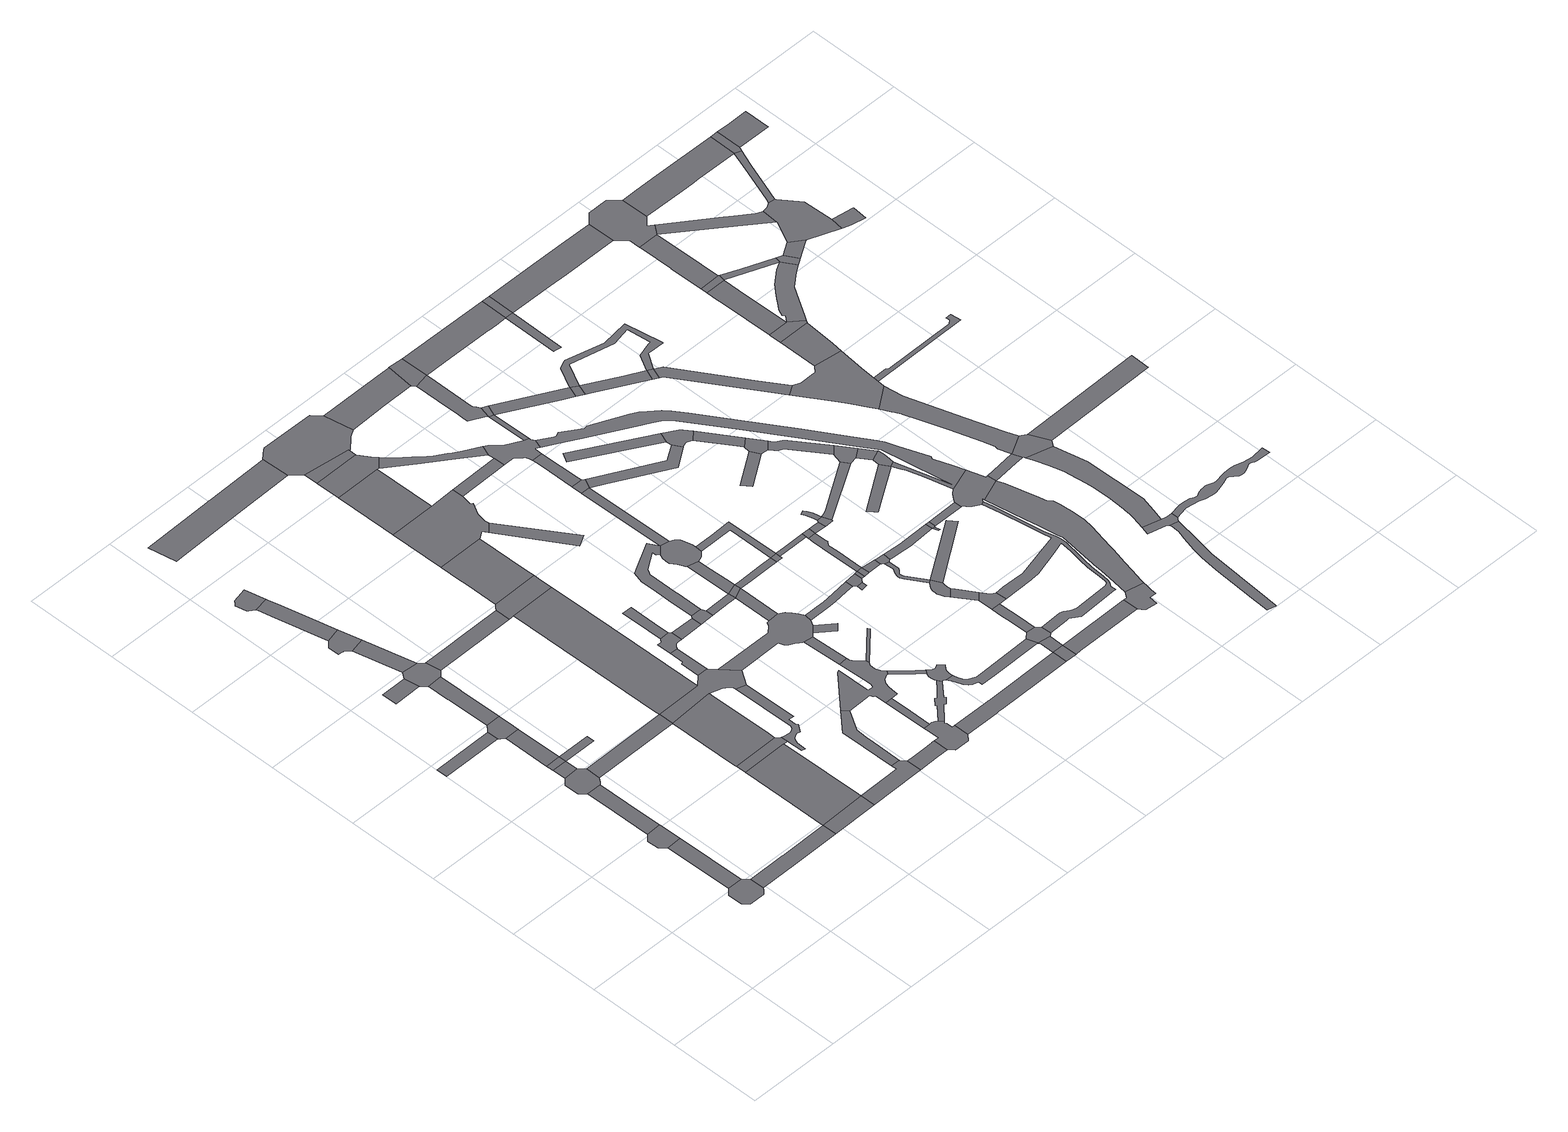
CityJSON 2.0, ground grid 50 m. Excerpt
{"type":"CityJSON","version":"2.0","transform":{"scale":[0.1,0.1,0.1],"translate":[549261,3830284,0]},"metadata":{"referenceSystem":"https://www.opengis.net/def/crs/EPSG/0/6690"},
"CityObjects":{
"road1":{"type":"Road","geometry":[{"type":"MultiSurface","lod":"1","boundaries":[[[0,1,2,3,4,5,6,7,8,9,10,11]]]}]},
"road2":{"type":"Road","attributes":{"RoadStructureAttribute.sectionType":"1"},"geometry":[{"type":"MultiSurface","lod":"1","boundaries":[[[12,13,2,1]]]}]},
"road3":{"type":"Road","geometry":[{"type":"MultiSurface","lod":"1","boundaries":[[[14,15,16,17,18,19,13,12]]]}]},
"road4":{"type":"Road","attributes":{"RoadStructureAttribute.sectionType":"1"},"geometry":[{"type":"MultiSurface","lod":"1","boundaries":[[[20,21,22,23]]]}]},
"road5":{"type":"Road","attributes":{"RoadStructureAttribute.sectionType":"1"},"geometry":[{"type":"MultiSurface","lod":"1","boundaries":[[[24,25,15,14,26,27]]]}]},
"road6":{"type":"Road","geometry":[{"type":"MultiSurface","lod":"1","boundaries":[[[28,29,30,31,32,33,34,24,27,35,36,37]]]}]},
"road7":{"type":"Road","attributes":{"RoadStructureAttribute.sectionType":"1"},"geometry":[{"type":"MultiSurface","lod":"1","boundaries":[[[38,39,11,10,40,41,42,43,44]]]}]},
"road8":{"type":"Road","attributes":{"RoadStructureAttribute.sectionType":"1"},"geometry":[{"type":"MultiSurface","lod":"1","boundaries":[[[45,46,30,29]]]}]},
"road9":{"type":"Road","geometry":[{"type":"MultiSurface","lod":"1","boundaries":[[[47,48,46,45]]]}]},
"road10":{"type":"Road","attributes":{"RoadStructureAttribute.sectionType":"1"},"geometry":[{"type":"MultiSurface","lod":"1","boundaries":[[[49,50,48,47]]]}]},
"road11":{"type":"Road","geometry":[{"type":"MultiSurface","lod":"1","boundaries":[[[51,52,53,54,55,20,23,56,50,49]]]}]},
"road12":{"type":"Road","attributes":{"RoadStructureAttribute.sectionType":"1"},"geometry":[{"type":"MultiSurface","lod":"1","boundaries":[[[57,58,59,60]]]}]},
"road13":{"type":"Road","geometry":[{"type":"MultiSurface","lod":"1","boundaries":[[[61,62,47,45]]]}]},
"road14":{"type":"Road","attributes":{"RoadStructureAttribute.sectionType":"1"},"geometry":[{"type":"MultiSurface","lod":"1","boundaries":[[[63,64,65,66,67,68,53,52]]]}]},
"road15":{"type":"Road","geometry":[{"type":"MultiSurface","lod":"1","boundaries":[[[69,57,60,66,65,70,71,72]]]}]},
"road16":{"type":"Road","geometry":[{"type":"MultiSurface","lod":"1","boundaries":[[[73,74,75,76,77,78,79,80,81,82]]]}]},
"road17":{"type":"Road","attributes":{"RoadStructureAttribute.sectionType":"1"},"geometry":[{"type":"MultiSurface","lod":"1","boundaries":[[[82,81,69,72]]]}]},
"road18":{"type":"Road","attributes":{"RoadStructureAttribute.sectionType":"1"},"geometry":[{"type":"MultiSurface","lod":"1","boundaries":[[[83,37,36,84,85]]]}]},
"road19":{"type":"Road","attributes":{"RoadStructureAttribute.sectionType":"1"},"geometry":[{"type":"MultiSurface","lod":"1","boundaries":[[[86,87,88,89,90,91,92,93,74,73]]]}]},
"road20":{"type":"Road","geometry":[{"type":"MultiSurface","lod":"1","boundaries":[[[94,95,96,97,98,99,90,89]]]}]},
"road21":{"type":"Road","geometry":[{"type":"MultiSurface","lod":"1","boundaries":[[[100,44,43,101,102]]]}]},
"road22":{"type":"Road","attributes":{"RoadStructureAttribute.sectionType":"1"},"geometry":[{"type":"MultiSurface","lod":"1","boundaries":[[[103,104,105,106,107,108,44,100]]]}]},
"road23":{"type":"Road","geometry":[{"type":"MultiSurface","lod":"1","boundaries":[[[109,110,107,106,111,112]]]}]},
"road24":{"type":"Road","attributes":{"RoadStructureAttribute.sectionType":"1"},"geometry":[{"type":"MultiSurface","lod":"1","boundaries":[[[113,114,115,71,70,116]]]}]},
"road25":{"type":"Road","attributes":{"RoadStructureAttribute.sectionType":"1"},"geometry":[{"type":"MultiSurface","lod":"1","boundaries":[[[117,118,119,84,120,110,109]]]}]},
"road26":{"type":"Road","geometry":[{"type":"MultiSurface","lod":"1","boundaries":[[[121,122,123,100,102,124,125,126]]]}]},
"road27":{"type":"Road","geometry":[{"type":"MultiSurface","lod":"1","boundaries":[[[127,128,85,84,119,129,130,131,132,133,134,135,136]]]}]},
"road28":{"type":"Road","attributes":{"RoadStructureAttribute.sectionType":"1"},"geometry":[{"type":"MultiSurface","lod":"1","boundaries":[[[137,138,139,140,141,142,143,144,145,146,147]]]}]},
"road29":{"type":"Road","attributes":{"RoadStructureAttribute.sectionType":"1"},"geometry":[{"type":"MultiSurface","lod":"1","boundaries":[[[132,148,149,150,151,112,111,152,153,154,155,156,157,158,159,160,161,162,133]]]}]},
"road30":{"type":"Road","attributes":{"RoadStructureAttribute.sectionType":"1"},"geometry":[{"type":"MultiSurface","lod":"1","boundaries":[[[163,164,165,166,167,168,85,128]]]}]},
"road31":{"type":"Road","attributes":{"RoadStructureAttribute.sectionType":"1"},"geometry":[{"type":"MultiSurface","lod":"1","boundaries":[[[169,170,171,122,121,172,173,174,175]]]}]},
"road32":{"type":"Road","attributes":{"RoadStructureAttribute.sectionType":"1"},"geometry":[{"type":"MultiSurface","lod":"1","boundaries":[[[176,177,178,179,180,126,125,181,182]]]}]},
"road33":{"type":"Road","attributes":{"RoadStructureAttribute.sectionType":"1"},"geometry":[{"type":"MultiSurface","lod":"1","boundaries":[[[183,184,185,127,136,186]]]}]},
"road34":{"type":"Road","geometry":[{"type":"MultiSurface","lod":"1","boundaries":[[[187,188,189,190,113,116,191,192,166,165]]]}]},
"road35":{"type":"Road","geometry":[{"type":"MultiSurface","lod":"1","boundaries":[[[193,194,195,196,183,186,197,198,199,200,201]]]}]},
"road36":{"type":"Road","attributes":{"RoadStructureAttribute.sectionType":"1"},"geometry":[{"type":"MultiSurface","lod":"1","boundaries":[[[202,203,204,205,206,189,188]]]}]},
"road37":{"type":"Road","geometry":[{"type":"MultiSurface","lod":"1","boundaries":[[[207,208,209,210,211,212,194,193]]]}]},
"road38":{"type":"Road","geometry":[{"type":"MultiSurface","lod":"1","boundaries":[[[213,214,215,216,217,218,219,220,176,182,221,222,223,224,225,226,227,228,229,230,231,232,233]]]}]},
"road39":{"type":"Road","attributes":{"RoadStructureAttribute.sectionType":"1"},"geometry":[{"type":"MultiSurface","lod":"1","boundaries":[[[234,235,236,237,238,216,215]]]}]},
"road40":{"type":"Road","attributes":{"RoadStructureAttribute.sectionType":"1"},"geometry":[{"type":"MultiSurface","lod":"1","boundaries":[[[201,200,239,240]]]}]},
"road41":{"type":"Road","geometry":[{"type":"MultiSurface","lod":"1","boundaries":[[[241,242,243,244,245,246,247,248,249,250,251,252,253,254,169,175,255,256,257,258,259,237,236,260,261,262,263,264,265,266,267,268,269,270,271,272,273,274]]]}]},
"road42":{"type":"Road","geometry":[{"type":"MultiSurface","lod":"1","boundaries":[[[275,276,277,204,203,278,279,280,281,282,283,284,285]]]}]},
"road43":{"type":"Road","attributes":{"RoadStructureAttribute.sectionType":"1"},"geometry":[{"type":"MultiSurface","lod":"1","boundaries":[[[286,287,288,289,290,291,292,293,294,135,134,295,296,297,298,299,300,301,302,303,304,305,306]]]}]},
"road44":{"type":"Road","attributes":{"RoadStructureAttribute.sectionType":"1"},"geometry":[{"type":"MultiSurface","lod":"1","boundaries":[[[307,308,277,276,309,310,311]]]}]},
"road45":{"type":"Road","geometry":[{"type":"MultiSurface","lod":"1","boundaries":[[[312,240,239,313,314,315]]]}]},
"road46":{"type":"Road","attributes":{"RoadStructureAttribute.sectionType":"1"},"geometry":[{"type":"MultiSurface","lod":"1","boundaries":[[[316,317,318,319,320,321,233,232,322,323,324,325,326,327]]]}]},
"road47":{"type":"Road","attributes":{"RoadStructureAttribute.sectionType":"1"},"geometry":[{"type":"MultiSurface","lod":"1","boundaries":[[[301,244,243,302]]]}]},
"road48":{"type":"Road","geometry":[{"type":"MultiSurface","lod":"1","boundaries":[[[328,307,311,329,330,331,332,333]]]}]},
"road49":{"type":"Road","attributes":{"RoadStructureAttribute.sectionType":"1"},"geometry":[{"type":"MultiSurface","lod":"1","boundaries":[[[334,328,333,335]]]}]},
"road50":{"type":"Road","attributes":{"RoadStructureAttribute.sectionType":"1"},"geometry":[{"type":"MultiSurface","lod":"1","boundaries":[[[336,337,338,314,313,339,340,341]]]}]},
"road51":{"type":"Road","attributes":{"RoadStructureAttribute.sectionType":"1"},"geometry":[{"type":"MultiSurface","lod":"1","boundaries":[[[342,343,267,266,344,345,346,347,348]]]}]},
"road52":{"type":"Road","attributes":{"RoadStructureAttribute.sectionType":"1"},"geometry":[{"type":"MultiSurface","lod":"1","boundaries":[[[349,350,280,279]]]}]},
"road53":{"type":"Road","geometry":[{"type":"MultiSurface","lod":"1","boundaries":[[[351,352,137,147,353,334,335,354,355,356,357,358,359,360]]]}]},
"road54":{"type":"Road","attributes":{"RoadStructureAttribute.sectionType":"1"},"geometry":[{"type":"MultiSurface","lod":"1","boundaries":[[[361,362,363,364,365,366,367,312,315,368,369,370,371,372,373,374,375,376,377]]]}]},
"road55":{"type":"Road","attributes":{"RoadStructureAttribute.sectionType":"1"},"geometry":[{"type":"MultiSurface","lod":"1","boundaries":[[[378,341,290,289]]]}]},
"road56":{"type":"Road","geometry":[{"type":"MultiSurface","lod":"1","boundaries":[[[379,380,381,382,383,384,385,386,387,388,348,347,389,390,391,392,393,316,327,394,395,396]]]}]},
"road57":{"type":"Road","attributes":{"RoadStructureAttribute.sectionType":"1"},"geometry":[{"type":"MultiSurface","lod":"1","boundaries":[[[397,398,399,400,274,273]]]}]},
"road58":{"type":"Road","geometry":[{"type":"MultiSurface","lod":"1","boundaries":[[[401,402,304,303]]]}]},
"road59":{"type":"Road","attributes":{"RoadStructureAttribute.sectionType":"1"},"geometry":[{"type":"MultiSurface","lod":"1","boundaries":[[[403,404,405,406,227,226,407,408,409,410,411,412]]]}]},
"road60":{"type":"Road","geometry":[{"type":"MultiSurface","lod":"1","boundaries":[[[413,336,341,378]]]}]},
"road61":{"type":"Road","attributes":{"RoadStructureAttribute.sectionType":"1"},"geometry":[{"type":"MultiSurface","lod":"1","boundaries":[[[414,415,416,336,413,417,418,419]]]}]},
"road62":{"type":"Road","geometry":[{"type":"MultiSurface","lod":"1","boundaries":[[[377,376,420,421,422,423,424,425,414,419,426,427,428,429,430,431,432,433,434,435,436]]]}]},
"road63":{"type":"Road","attributes":{"RoadStructureAttribute.sectionType":"1"},"geometry":[{"type":"MultiSurface","lod":"1","boundaries":[[[437,275,285,438]]]}]},
"road64":{"type":"Road","attributes":{"RoadStructureAttribute.sectionType":"1"},"geometry":[{"type":"MultiSurface","lod":"1","boundaries":[[[439,440,441,442,443,444,445,446,330,329,447,448,449,450,451]]]}]},
"road65":{"type":"Road","attributes":{"RoadStructureAttribute.sectionType":"1"},"geometry":[{"type":"MultiSurface","lod":"1","boundaries":[[[452,453,454,455,456,306,305,457,458,459,460,461]]]}]},
"road66":{"type":"Road","attributes":{"RoadStructureAttribute.sectionType":"1"},"geometry":[{"type":"MultiSurface","lod":"1","boundaries":[[[395,462,463,464,465,466,467,468,469,470,471,472,473,474,475,476,477,478,479,480,481,396]]]}]},
"road67":{"type":"Road","attributes":{"RoadStructureAttribute.sectionType":"1"},"geometry":[{"type":"MultiSurface","lod":"1","boundaries":[[[482,483,484,413,378,485,486,487]]]}]},
"road68":{"type":"Road","attributes":{"RoadStructureAttribute.sectionType":"1"},"geometry":[{"type":"MultiSurface","lod":"1","boundaries":[[[488,377,436,489]]]}]},
"road69":{"type":"Road","attributes":{"RoadStructureAttribute.sectionType":"1"},"geometry":[{"type":"MultiSurface","lod":"1","boundaries":[[[490,491,492,430,429,493,494,495,482,496]]]}]},
"road70":{"type":"Road","geometry":[{"type":"MultiSurface","lod":"1","boundaries":[[[496,482,487,497,498]]]}]},
"road71":{"type":"Road","geometry":[{"type":"MultiSurface","lod":"1","boundaries":[[[499,488,489,500,501]]]}]},
"road72":{"type":"Road","geometry":[{"type":"MultiSurface","lod":"1","boundaries":[[[502,503,504,505]]]}]},
"road73":{"type":"Road","geometry":[{"type":"MultiSurface","lod":"1","boundaries":[[[506,452,461,507,505,504,508,509,510]]]}]},
"road74":{"type":"Road","attributes":{"RoadStructureAttribute.sectionType":"1"},"geometry":[{"type":"MultiSurface","lod":"1","boundaries":[[[511,512,513,514,515,499,501]]]}]},
"road75":{"type":"Road","attributes":{"RoadStructureAttribute.sectionType":"1"},"geometry":[{"type":"MultiSurface","lod":"1","boundaries":[[[516,517,518,519,520,359,358,521,522]]]}]},
"road76":{"type":"Road","geometry":[{"type":"MultiSurface","lod":"1","boundaries":[[[472,523,473]]]}]},
"road77":{"type":"Road","geometry":[{"type":"MultiSurface","lod":"1","boundaries":[[[524,412,411,525]]]}]},
"road78":{"type":"Road","geometry":[{"type":"MultiSurface","lod":"1","boundaries":[[[526,527,528,529,530,451,450,531,532,437,438,533,534,535,536,537,538,513,512,539,540,541,542,543,544,545,546]]]}]},
"road79":{"type":"Road","attributes":{"RoadStructureAttribute.sectionType":"1"},"geometry":[{"type":"MultiSurface","lod":"1","boundaries":[[[547,506,510,548]]]}]},
"road80":{"type":"Road","attributes":{"RoadStructureAttribute.sectionType":"1"},"geometry":[{"type":"MultiSurface","lod":"1","boundaries":[[[473,523,549,412,524,550]]]}]},
"road81":{"type":"Road","geometry":[{"type":"MultiSurface","lod":"1","boundaries":[[[551,547,548,552]]]}]},
"road82":{"type":"Road","attributes":{"RoadStructureAttribute.sectionType":"1"},"geometry":[{"type":"MultiSurface","lod":"1","boundaries":[[[553,496,498,554,555,556]]]}]},
"road83":{"type":"Road","geometry":[{"type":"MultiSurface","lod":"1","boundaries":[[[557,474,473,550,558,559,560]]]}]},
"road84":{"type":"Road","attributes":{"RoadStructureAttribute.sectionType":"1"},"geometry":[{"type":"MultiSurface","lod":"1","boundaries":[[[551,552,561,562,563,564]]]}]},
"road85":{"type":"Road","attributes":{"RoadStructureAttribute.sectionType":"1"},"geometry":[{"type":"MultiSurface","lod":"1","boundaries":[[[565,566,567,568,569,570,557,560]]]}]},
"road86":{"type":"Road","attributes":{"RoadStructureAttribute.sectionType":"1"},"geometry":[{"type":"MultiSurface","lod":"1","boundaries":[[[571,572,573,574,575,576,577,578,547,551]]]}]},
"road87":{"type":"Road","geometry":[{"type":"MultiSurface","lod":"1","boundaries":[[[579,580,581,582,583,584,585,586,587,588,589,590,591,592,593]]]}]},
"road88":{"type":"Road","attributes":{"RoadStructureAttribute.sectionType":"7"},"geometry":[{"type":"MultiSurface","lod":"1","boundaries":[[[594,546,545,595]]]}]},
"road89":{"type":"Road","attributes":{"RoadStructureAttribute.sectionType":"1"},"geometry":[{"type":"MultiSurface","lod":"1","boundaries":[[[596,597,598,599,600,601,602,603,604,580,579,605,606,607,608,609,610,611,612,613]]]}]},
"road90":{"type":"Road","attributes":{"RoadStructureAttribute.sectionType":"1"},"geometry":[{"type":"MultiSurface","lod":"1","boundaries":[[[614,590,589,615,616]]]}]},
"road91":{"type":"Road","geometry":[{"type":"MultiSurface","lod":"1","boundaries":[[[556,555,576,575,617]]]}]},
"road92":{"type":"Road","geometry":[{"type":"MultiSurface","lod":"1","boundaries":[[[618,564,563,619,620,596,613,621,622,623]]]}]},
"road93":{"type":"Road","attributes":{"RoadStructureAttribute.sectionType":"1"},"geometry":[{"type":"MultiSurface","lod":"1","boundaries":[[[624,500,489,625,626,627,628]]]}]},
"road94":{"type":"Road","attributes":{"RoadStructureAttribute.sectionType":"1"},"geometry":[{"type":"MultiSurface","lod":"1","boundaries":[[[629,630,631,632,633,634,635,636,637,638,639,640,641,642,643]]]}]},
"road95":{"type":"Road","geometry":[{"type":"MultiSurface","lod":"1","boundaries":[[[644,645,616,615,646,568,567,647,648]]]}]},
"road96":{"type":"Road","geometry":[{"type":"MultiSurface","lod":"1","boundaries":[[[643,642,594,595,649]]]}]},
"road97":{"type":"Road","attributes":{"RoadStructureAttribute.sectionType":"1"},"geometry":[{"type":"MultiSurface","lod":"1","boundaries":[[[650,617,575,651,652]]]}]},
"road98":{"type":"Road","geometry":[{"type":"MultiSurface","lod":"1","boundaries":[[[516,522,653,654,634,633,655]]]}]},
"road99":{"type":"Road","attributes":{"RoadStructureAttribute.sectionType":"1"},"geometry":[{"type":"MultiSurface","lod":"1","boundaries":[[[656,657,658,659]]]}]},
"road100":{"type":"Road","attributes":{"RoadStructureAttribute.sectionType":"1"},"geometry":[{"type":"MultiSurface","lod":"1","boundaries":[[[660,524,525,661,662,663]]]}]},
"road101":{"type":"Road","geometry":[{"type":"MultiSurface","lod":"1","boundaries":[[[664,665,652,651,666,667]]]}]},
"road102":{"type":"Road","geometry":[{"type":"MultiSurface","lod":"1","boundaries":[[[668,669,670,671,672,673,674,675,665,664]]]}]},
"road103":{"type":"Road","attributes":{"RoadStructureAttribute.sectionType":"1"},"geometry":[{"type":"MultiSurface","lod":"1","boundaries":[[[676,677,623,622,678,679,680,681,682,683,684]]]}]},
"road104":{"type":"Road","attributes":{"RoadStructureAttribute.sectionType":"1"},"geometry":[{"type":"MultiSurface","lod":"1","boundaries":[[[649,595,685,686,687,688,689]]]}]},
"road105":{"type":"Road","attributes":{"RoadStructureAttribute.sectionType":"1"},"geometry":[{"type":"MultiSurface","lod":"1","boundaries":[[[690,691,692,693,579,593]]]}]},
"road106":{"type":"Road","attributes":{"RoadStructureAttribute.sectionType":"1"},"geometry":[{"type":"MultiSurface","lod":"1","boundaries":[[[694,695,696,697]]]}]},
"road107":{"type":"Road","attributes":{"RoadStructureAttribute.sectionType":"1"},"geometry":[{"type":"MultiSurface","lod":"1","boundaries":[[[698,699,700,701,702,703,704,705,706,707,708,709,710,711,712,713,714,715,716,717,718,719,720,721,722,723,724,725,726,727,728,729,648,647,730,731,732,733,734,735,736,737,738,739,740,741,742,743,744,745,746,747,748,749,750,751,752,559,558]]]}]},
"road108":{"type":"Road","geometry":[{"type":"MultiSurface","lod":"1","boundaries":[[[753,754,659,658,628,627,755,756,757,758,759]]]}]},
"road109":{"type":"Road","geometry":[{"type":"MultiSurface","lod":"1","boundaries":[[[760,761,762,763,764,765]]]}]},
"road110":{"type":"Road","geometry":[{"type":"MultiSurface","lod":"1","boundaries":[[[766,684,683,765,764,767]]]}]},
"road111":{"type":"Road","attributes":{"RoadStructureAttribute.sectionType":"1"},"geometry":[{"type":"MultiSurface","lod":"1","boundaries":[[[768,769,770,664,667,771]]]}]},
"road112":{"type":"Road","attributes":{"RoadStructureAttribute.sectionType":"1"},"geometry":[{"type":"MultiSurface","lod":"1","boundaries":[[[772,773,774,775,776,777,778,779,780,781,782,783,784,785,786,787,788,789,790,791,792,793,543,542,794,795,796,797,798,799,800,801,802,803,804,805,806,807,808,809,810,811,812,813,814,815]]]}]},
"road113":{"type":"Road","geometry":[{"type":"MultiSurface","lod":"1","boundaries":[[[689,688,816,817]]]}]},
"road114":{"type":"Road","geometry":[{"type":"MultiSurface","lod":"1","boundaries":[[[818,819,663,662,820,821,822,823,824,825,826,827,828,829,830]]]}]},
"road115":{"type":"Road","attributes":{"RoadStructureAttribute.sectionType":"1"},"geometry":[{"type":"MultiSurface","lod":"1","boundaries":[[[759,758,831,832,833]]]}]},
"road116":{"type":"Road","attributes":{"RoadStructureAttribute.sectionType":"1"},"geometry":[{"type":"MultiSurface","lod":"1","boundaries":[[[655,633,834,835,836,837,838,839,840,841]]]}]},
"road117":{"type":"Road","attributes":{"RoadStructureAttribute.sectionType":"1"},"geometry":[{"type":"MultiSurface","lod":"1","boundaries":[[[842,766,767,843]]]}]},
"road118":{"type":"Road","geometry":[{"type":"MultiSurface","lod":"1","boundaries":[[[833,832,694,697,844,845]]]}]},
"road119":{"type":"Road","attributes":{"RoadStructureAttribute.sectionType":"1"},"geometry":[{"type":"MultiSurface","lod":"1","boundaries":[[[846,847,848,849,850,810]]]}]},
"road120":{"type":"Road","attributes":{"RoadStructureAttribute.sectionType":"1"},"geometry":[{"type":"MultiSurface","lod":"1","boundaries":[[[851,852,817,816,853,854,855]]]}]},
"road121":{"type":"Road","attributes":{"RoadStructureAttribute.sectionType":"1"},"geometry":[{"type":"MultiSurface","lod":"1","boundaries":[[[856,857,858,859,845,844,860,861,862,863,864]]]}]},
"road122":{"type":"Road","geometry":[{"type":"MultiSurface","lod":"1","boundaries":[[[864,863,768,771,865,866]]]}]},
"road123":{"type":"Road","geometry":[{"type":"MultiSurface","lod":"1","boundaries":[[[867,868,869,870,871,872,873,874,875,876,877,878,879,880,881,882,883,884,885,886,887,888,889,890,891,818,830]]]}]},
"road124":{"type":"Road","attributes":{"RoadStructureAttribute.sectionType":"1"},"geometry":[{"type":"MultiSurface","lod":"1","boundaries":[[[892,893,894,895,896,897,898,899,900,901,689,817,902,903,904,905,906,907,908,909,855,910]]]}]},
"road125":{"type":"Road","attributes":{"RoadStructureAttribute.sectionType":"1"},"geometry":[{"type":"MultiSurface","lod":"1","boundaries":[[[840,911,912,913,914,915]]]}]},
"road126":{"type":"Road","geometry":[{"type":"MultiSurface","lod":"1","boundaries":[[[916,917,918,919,846,810,809]]]}]},
"road127":{"type":"Road","attributes":{"RoadStructureAttribute.sectionType":"1"},"geometry":[{"type":"MultiSurface","lod":"1","boundaries":[[[920,866,865,919,918]]]}]},
"road128":{"type":"Road","geometry":[{"type":"MultiSurface","lod":"1","boundaries":[[[855,854,921,910]]]}]},
"road129":{"type":"Road","geometry":[{"type":"MultiSurface","lod":"1","boundaries":[[[922,923,815,814,924,925,842,843,926,927,928,929,720,719,930,931,884,883,932]]]}]},
"road130":{"type":"Road","geometry":[{"type":"MultiSurface","lod":"1","boundaries":[[[841,840,915,933]]]}]},
"road131":{"type":"Road","attributes":{"RoadStructureAttribute.sectionType":"1"},"geometry":[{"type":"MultiSurface","lod":"1","boundaries":[[[934,935,936,937,938,939,940,941,942,943,944,945,946,947,948,949,950,951,952]]]}]},
"road132":{"type":"Road","attributes":{"RoadStructureAttribute.sectionType":"1"},"geometry":[{"type":"MultiSurface","lod":"1","boundaries":[[[953,954,955,956,957,958,910,921,959,960,961,962,963,964]]]}]},
"road133":{"type":"Road","geometry":[{"type":"MultiSurface","lod":"1","boundaries":[[[965,966,967,934,952,968,969,970,971,972]]]}]},
"road134":{"type":"Road","attributes":{"RoadStructureAttribute.sectionType":"7"},"geometry":[{"type":"MultiSurface","lod":"1","boundaries":[[[973,932,883,974,975,976]]]}]},
"road135":{"type":"Road","attributes":{"RoadStructureAttribute.sectionType":"1"},"geometry":[{"type":"MultiSurface","lod":"1","boundaries":[[[977,978,979,980,981,982,983,984,985,986,987,988,965,972,989,990,991,992]]]}]},
"road136":{"type":"Road","geometry":[{"type":"MultiSurface","lod":"1","boundaries":[[[993,994,995,996,964,963,997,998,999,1000,1001,1002,1003,1004,1005,1006]]]}]},
"road137":{"type":"Road","attributes":{"RoadStructureAttribute.sectionType":"1"},"geometry":[{"type":"MultiSurface","lod":"1","boundaries":[[[1007,1008,1009,1010,1002,1001,1011,1012,1013,1014,1015,1016,1017,1018,1019,1020,1021,973,1022]]]}]},
"road138":{"type":"Road","attributes":{"RoadStructureAttribute.sectionType":"1"},"geometry":[{"type":"MultiSurface","lod":"1","boundaries":[[[1023,1024,933,915,1025,1026,1027,1028]]]}]},
"road139":{"type":"Road","geometry":[{"type":"MultiSurface","lod":"1","boundaries":[[[1022,973,976,1029,977,992,1030,1031]]]}]},
"road140":{"type":"Road","attributes":{"RoadStructureAttribute.sectionType":"1"},"geometry":[{"type":"MultiSurface","lod":"1","boundaries":[[[1032,993,1006,1033,1034]]]}]},
"road141":{"type":"Road","geometry":[{"type":"MultiSurface","lod":"1","boundaries":[[[1035,1036,1037,1038,1039,1032,1034,1040]]]}]},
"road142":{"type":"Road","attributes":{"RoadStructureAttribute.sectionType":"1"},"geometry":[{"type":"MultiSurface","lod":"1","boundaries":[[[1041,1042,1043,1044,1045,1037,1036]]]}]},
"road143":{"type":"Road","attributes":{"RoadStructureAttribute.sectionType":"1"},"geometry":[{"type":"MultiSurface","lod":"1","boundaries":[[[1046,1047,1048,1049,1050,1051,1052,1053,1054,1055,1056,1057,1058,1059,1060,1061,1062,1063,1064,1065,1066,1067,1068,1069,970,969,1070,1071,1072,1073,1074,1075,1076,1077,1078,1079,1080,1081,1082,1083,1084,1085,1086,1087,1088,1089,1090,1091,1092,1093,1094,1095]]]}]},
"road144":{"type":"Road","geometry":[{"type":"MultiSurface","lod":"1","boundaries":[[[1096,1097,1043,1042,1098,1099]]]}]},
"road145":{"type":"Road","attributes":{"RoadStructureAttribute.sectionType":"1"},"geometry":[{"type":"MultiSurface","lod":"1","boundaries":[[[1100,1101,1102,1103,1104,1097,1096,1105,1106,1107,1108]]]}]},
"road146":{"type":"Road","attributes":{"RoadStructureAttribute.sectionType":"1"},"geometry":[{"type":"MultiSurface","lod":"1","boundaries":[[[1109,1110,1111,1112,1113,1114,1115,1004,1003]]]}]},
"road147":{"type":"Road","attributes":{"RoadStructureAttribute.sectionType":"1"},"geometry":[{"type":"MultiSurface","lod":"1","boundaries":[[[1116,1117,1118,1119,1120,1121,1122,1123,1124,1125,1126,1127,1128,1035,1040,1129,1130,1131,1132,1133]]]}]},
"road148":{"type":"Road","attributes":{"RoadStructureAttribute.sectionType":"1"},"geometry":[{"type":"MultiSurface","lod":"1","boundaries":[[[1134,1031,1030,1135]]]}]},
"road149":{"type":"Road","geometry":[{"type":"MultiSurface","lod":"1","boundaries":[[[1136,1137,1028,1027,1138,1139,1100,1108,1140,1141,1142,1143,1144,1145,1146,1147,1148,1149]]]}]},
"road150":{"type":"Road","attributes":{"RoadStructureAttribute.sectionType":"1"},"geometry":[{"type":"MultiSurface","lod":"1","boundaries":[[[1150,1099,1098,1151,1116,1152]]]}]},
"road151":{"type":"Road","geometry":[{"type":"MultiSurface","lod":"1","boundaries":[[[1152,1116,1133,1153,1154,1155]]]}]},
"road152":{"type":"Road","attributes":{"RoadStructureAttribute.sectionType":"1"},"geometry":[{"type":"MultiSurface","lod":"1","boundaries":[[[1156,1157,1158,1159,1141,1140,1160,1161,1162,1163]]]}]},
"road153":{"type":"Road","geometry":[{"type":"MultiSurface","lod":"1","boundaries":[[[1164,1155,1154,1165,1166]]]}]},
"road154":{"type":"Road","geometry":[{"type":"MultiSurface","lod":"1","boundaries":[[[1167,1168,1163,1162,1169,1170,1164,1166,1171,1172,1173,1174,1175]]]}]},
"road155":{"type":"Road","attributes":{"RoadStructureAttribute.sectionType":"1"},"geometry":[{"type":"MultiSurface","lod":"1","boundaries":[[[1176,1177,1178,1146,1145,1179,1180,1181,1182,1183,1184,1185]]]}]},
"road156":{"type":"Road","attributes":{"RoadStructureAttribute.sectionType":"1"},"geometry":[{"type":"MultiSurface","lod":"1","boundaries":[[[1186,1187,1188,1172,1171,1189,1190,1191,1192]]]}]},
"road157":{"type":"Road","attributes":{"RoadStructureAttribute.sectionType":"1"},"geometry":[{"type":"MultiSurface","lod":"1","boundaries":[[[1184,1193,1194,1195,1196,1167,1175,1197,1198,1199]]]}]},
"road158":{"type":"Road","geometry":[{"type":"MultiSurface","lod":"1","boundaries":[[[1185,1184,1199,1200,1201,1202,1203]]]}]},
"road159":{"type":"Road","attributes":{"RoadStructureAttribute.sectionType":"1"},"geometry":[{"type":"MultiSurface","lod":"1","boundaries":[[[1204,1203,1202,1205,1206]]]}]}
},
"vertices":[
[477,494,0],[457,515,0],[377,514,0],[357,494,0],[345,483,0],[348,404,0],[358,395,0],[377,376,0],[459,375,0],[478,395,0],[488,406,0],[486,484,0],
[451,888,0],[371,886,0],
[449,1013,0],[368,1008,0],[347,988,0],[337,978,0],[340,916,0],[348,908,0],
[330,1969,0],[3,1965,0],[4,1906,0],[332,1909,0],
[364,1380,0],[366,1214,0],[446,1215,0],[443,1377,0],
[454,1511,0],[443,1521,0],[364,1520,0],[354,1510,0],[333,1489,0],[334,1409,0],[354,1390,0],[455,1391,0],[472,1411,0],[474,1492,0],
[690,484,0],[690,487,0],[695,408,0],[708,408,0],[955,411,0],[955,410,0],[955,489,0],
[442,1592,0],[363,1591,0],
[442,1632,0],[362,1631,0],
[438,1883,0],[360,1882,0],
[438,1936,0],[437,2000,0],[359,2000,0],[358,1998,0],[340,1979,0],[342,1899,0],
[312,2469,0],[173,2467,0],[174,2386,0],[323,2388,0],
[622,1592,0],[622,1632,0],
[435,2234,0],[435,2242,0],[434,2363,0],[353,2359,0],[355,2241,0],[355,2238,0],
[336,2502,0],[463,2389,0],[451,2470,0],[420,2495,0],
[326,2896,0],[247,2878,0],[226,2856,0],[217,2846,0],[217,2785,0],[241,2786,0],[243,2784,0],[245,2783,0],[275,2759,0],[354,2776,0],
[664,1494,0],[946,1416,0],[945,1497,0],
[291,3045,0],[258,3185,0],[241,3254,0],[240,3260,0],[162,3245,0],[164,3236,0],[179,3171,0],[180,3166,0],
[214,3371,0],[135,3352,0],[124,3340,0],[115,3330,0],[127,3269,0],[134,3264,0],
[1206,496,0],[1205,416,0],[1206,416,0],
[1206,516,0],[1204,629,0],[1203,711,0],[1200,972,0],[951,968,0],[954,676,0],
[1199,1027,0],[950,1023,0],[1223,971,0],[1221,1008,0],
[905,2476,0],[679,2473,0],[598,2472,0],[906,2395,0],
[1199,1078,0],[1195,1419,0],[1195,1432,0],[950,1034,0],
[1484,532,0],[1437,531,0],[1438,501,0],[1472,420,0],[1508,421,0],[1506,501,0],
[1240,1545,0],[1192,1500,0],[1256,1411,0],[1284,1394,0],[1294,1382,0],[1297,1365,0],[1349,1350,0],[1399,1429,0],[1332,1508,0],[1298,1545,0],
[859,3883,0],[858,3882,0],[521,3873,0],[507,3873,0],[505,3873,0],[493,3873,0],[105,3863,0],[133,3712,0],[153,3713,0],[570,3725,0],[864,3733,0],
[1301,1027,0],[1294,1013,0],[1273,1001,0],[1244,1002,0],[1225,885,0],[1243,880,0],[1246,934,0],[1257,959,0],[1270,971,0],[1287,976,0],[1304,973,0],[1331,1010,0],[1324,1019,0],[1325,1062,0],[1354,1062,0],
[1188,1893,0],[1184,2175,0],[1182,2399,0],[935,2396,0],[939,1986,0],[944,1517,0],
[1528,937,0],[1432,832,0],[1434,704,0],[1486,712,0],[1486,741,0],[1489,800,0],[1552,905,0],
[1680,504,0],[1666,504,0],[1664,504,0],[1609,503,0],[1544,502,0],[1610,423,0],[1681,424,0],
[1254,1729,0],[1254,1653,0],[1242,1648,0],[1297,1729,0],
[1181,2481,0],[1181,2506,0],[932,2503,0],[919,2490,0],[920,2395,0],[933,2396,0],
[1338,1827,0],[1289,1824,0],[1276,1809,0],[1254,1808,0],[1304,1742,0],[1315,1753,0],[1329,1756,0],[1351,1756,0],[1350,1815,0],
[1180,2565,0],[1177,2842,0],[929,2839,0],[930,2723,0],[931,2684,0],
[1339,1915,0],[1339,1994,0],[1339,2058,0],[1286,2058,0],[1287,1994,0],[1288,1901,0],
[1770,586,0],[1756,592,0],[1741,590,0],[1706,590,0],[1706,577,0],[1708,503,0],[1703,503,0],[1694,504,0],[1685,421,0],[1695,411,0],[1708,396,0],[1786,395,0],[1788,397,0],[1814,425,0],[1814,505,0],[1801,505,0],[1799,505,0],[1797,541,0],[1792,550,0],[1800,558,0],[1780,577,0],
[1741,630,0],[1741,753,0],[1740,825,0],[1701,824,0],[1703,747,0],
[1480,1760,0],[1479,1813,0],
[1785,1120,0],[1780,1131,0],[1778,1145,0],[1731,1142,0],[1739,976,0],[1739,953,0],[1736,946,0],[1735,941,0],[1730,936,0],[1716,936,0],[1708,937,0],[1702,944,0],[1700,1118,0],[1688,1112,0],[1684,909,0],[1690,896,0],[1695,892,0],[1700,890,0],[1700,885,0],[1777,828,0],[1782,886,0],[1789,910,0],[1805,932,0],[1817,940,0],[1826,944,0],[1836,945,0],[1848,963,0],[1834,977,0],[1826,992,0],[1822,1008,0],[1820,1027,0],[1823,1044,0],[1832,1055,0],[1830,1073,0],
[1314,3142,0],[1174,3139,0],[926,3135,0],[1216,2868,0],[1233,2842,0],[1277,2882,0],[1273,2903,0],[1283,2957,0],[1317,3018,0],[1303,3025,0],[1315,3082,0],
[1832,1494,0],[1815,1521,0],[1795,1542,0],[1766,1561,0],[1708,1557,0],[1696,1554,0],[1692,1553,0],[1684,1537,0],[1649,1507,0],[1636,1432,0],[1646,1405,0],[1662,1390,0],[1685,1377,0],[1701,1365,0],[1715,1357,0],[1722,1355,0],[1771,1348,0],[1789,1366,0],[1822,1398,0],[1838,1426,0],[1843,1466,0],
[922,3472,0],[925,3194,0],[1174,3149,0],[1171,3474,0],[1172,3474,0],
[1489,1826,0],[1557,1762,0],[1557,1804,0],[1547,1826,0],
[1960,761,0],[1922,722,0],[1881,681,0],[1874,688,0],[1843,655,0],[1849,649,0],[1876,636,0],[1884,627,0],[1915,657,0],[1905,664,0],[1947,710,0],[1974,740,0],
[921,3604,0],[1179,3474,0],[1229,3521,0],[1220,3530,0],[1216,3535,0],[1169,3606,0],
[920,3680,0],[1169,3649,0],
[1703,1806,0],[1681,1805,0],[1652,1805,0],[1659,1765,0],[1681,1765,0],[1707,1765,0],
[1941,872,0],[1865,946,0],[1842,941,0],[1861,922,0],[1926,857,0],[1960,823,0],[1972,842,0],
[1456,2493,0],[1516,2524,0],
[916,3928,0],[905,3921,0],[918,3682,0],[1174,3645,0],[1193,3662,0],[1207,3675,0],[1235,3701,0],[1274,3724,0],[1245,3878,0],[1203,3925,0],
[1676,2290,0],[1527,2208,0],[1503,2195,0],[1486,2134,0],[1487,2044,0],[1488,1992,0],[1488,1955,0],[1546,1970,0],[1546,1991,0],[1545,2020,0],[1544,2142,0],[1551,2152,0],[1561,2171,0],[1653,2231,0],[1653,2207,0],[1667,2197,0],[1706,2233,0],
[1765,1789,0],
[2031,752,0],[2033,767,0],[2035,771,0],[2037,780,0],[2056,802,0],[2031,829,0],[2020,821,0],[2009,818,0],[1998,821,0],[1984,830,0],[1957,814,0],[1954,804,0],[1954,791,0],[1956,776,0],[1958,770,0],[1982,742,0],[1991,736,0],[2033,731,0],
[1896,1115,0],[1986,1200,0],[1979,1211,0],[1900,1137,0],
[1876,1295,0],[1908,1327,0],
[2030,506,0],[2027,506,0],[2011,506,0],[1999,506,0],[1999,426,0],[2014,426,0],[2031,426,0],[2383,429,0],[2449,430,0],[2448,511,0],
[1762,1825,0],
[1698,2059,0],[1700,1978,0],[1701,1913,0],[1761,1856,0],[1758,1970,0],[1756,2042,0],
[1658,2172,0],[1655,2148,0],[1657,2129,0],[1678,2098,0],[1688,2071,0],[1693,2065,0],[1769,2048,0],[1784,2056,0],[1795,2066,0],[1809,2080,0],[1812,2115,0],[1812,2141,0],[1804,2165,0],[1801,2176,0],[1796,2196,0],[1778,2214,0],[1754,2225,0],
[1584,3147,0],[1585,3087,0],
[1521,3280,0],[1470,3312,0],[1462,3318,0],[1408,3352,0],[1362,3392,0],[1349,3404,0],[1335,3416,0],[1274,3473,0],[1320,3371,0],[1362,3341,0],[1448,3279,0],[1582,3183,0],[1602,3236,0],
[2120,1483,0],[2031,1474,0],[1994,1469,0],[1959,1467,0],[1953,1467,0],[1952,1429,0],[2000,1430,0],[2041,1434,0],[2109,1442,0],[2123,1442,0],
[2004,710,0],[2016,680,0],[2019,673,0],[2025,660,0],[2041,639,0],[2054,628,0],[2084,620,0],[2083,598,0],[2164,599,0],[2427,603,0],[2436,602,0],[2444,601,0],[2425,656,0],[2127,648,0],[2101,649,0],[2084,657,0],[2069,665,0],[2059,671,0],[2048,687,0],[2038,708,0],
[1997,1829,0],[1923,1828,0],[1794,1826,0],[1831,1790,0],[1936,1791,0],[1997,1791,0],
[1698,2716,0],[1746,2716,0],
[2031,1863,0],[2027,2119,0],[1919,2117,0],[1910,2081,0],[1995,2081,0],[1996,1883,0],[2032,1831,0],
[2032,1792,0],[2032,1807,0],
[1698,2773,0],[1772,2766,0],[1758,2774,0],
[2137,1397,0],[2172,1401,0],[2171,1429,0],[2137,1425,0],
[2185,1491,0],[2132,1435,0],[2178,1441,0],[2182,1444,0],[2188,1448,0],
[1757,2795,0],[1753,3017,0],[1696,3016,0],[1697,2992,0],[1698,2915,0],
[1666,3883,0],[1660,3883,0],[1577,3882,0],[1456,3881,0],[1455,3881,0],[1473,3732,0],[1651,3732,0],
[2446,595,0],
[2510,512,0],[2511,430,0],
[1750,3134,0],[1722,3149,0],[1671,3176,0],[1667,3182,0],[1624,3224,0],[1583,3167,0],[1584,3157,0],[1648,3088,0],[1657,3078,0],[1668,3067,0],[1677,3058,0],[1685,3052,0],[1692,3032,0],[1753,3030,0],[1754,3054,0],[1757,3060,0],[1776,3049,0],[1793,3096,0],[1783,3117,0],[1783,3123,0],[1758,3130,0],
[2204,1493,0],[2205,1448,0],
[2450,587,0],[2512,593,0],
[2235,1495,0],[2237,1449,0],
[2085,1831,0],[2126,1807,0],[2201,1807,0],[2201,1832,0],
[2458,684,0],[2529,605,0],[2527,658,0],[2505,681,0],
[2303,1452,0],[2306,1452,0],[2309,1452,0],[2311,1487,0],
[2503,779,0],[2500,891,0],[2500,895,0],[2452,894,0],[2453,842,0],[2455,778,0],
[2233,1646,0],[2232,1699,0],[2246,1718,0],[2246,1736,0],[2245,1793,0],[2201,1792,0],[2201,1763,0],[2202,1645,0],
[2393,1222,0],[2378,1210,0],[2359,1187,0],[2354,1176,0],[2352,1167,0],[2352,1153,0],[2351,1140,0],[2358,1118,0],[2364,1105,0],[2371,1095,0],[2379,1083,0],[2417,1121,0],[2415,1138,0],[2416,1159,0],[2419,1169,0],
[1756,3346,0],[1779,3340,0],
[2324,1438,0],[2327,1393,0],[2326,1384,0],[2321,1375,0],[2313,1361,0],[2309,1350,0],[2307,1339,0],[2307,1330,0],[2316,1310,0],[2328,1324,0],[2326,1338,0],[2325,1348,0],[2331,1356,0],[2340,1364,0],[2346,1374,0],[2347,1395,0],[2346,1413,0],[2346,1432,0],
[2429,1104,0],[2450,977,0],[2488,1012,0],
[2245,1832,0],
[2321,1486,0],[2315,1447,0],[2322,1444,0],[2351,1438,0],[2360,1441,0],[2363,1482,0],
[2113,2588,0],[1815,2679,0],[2115,2520,0],[2223,2594,0],[2197,2641,0],
[1760,3430,0],[1749,3447,0],[1748,3448,0],[1748,3712,0],[1748,3728,0],[1668,3711,0],[1668,3707,0],[1670,3521,0],[1671,3469,0],[1669,3418,0],[1669,3399,0],[1672,3397,0],[1741,3360,0],[1756,3352,0],[1771,3413,0],
[2528,960,0],[2515,970,0],[2451,913,0],[2543,896,0],[2541,955,0],
[1800,3397,0],
[2285,1833,0],[2309,1792,0],[2305,1833,0],
[1653,3730,0],[1662,3720,0],[1745,3877,0],
[1821,2948,0],[1794,2900,0],[2193,2672,0],[2213,2725,0],
[2534,512,0],[2543,431,0],[2905,433,0],[2904,516,0],
[2339,1846,0],[2311,1844,0],[2355,1792,0],[2357,1799,0],
[2335,1869,0],[2329,1890,0],[2317,1918,0],[2308,1933,0],[2286,1922,0],[2296,1904,0],[2308,1864,0],[2310,1849,0],
[2478,1476,0],[2463,1476,0],[2376,1440,0],[2448,1434,0],[2490,1433,0],[2498,1434,0],[2615,1442,0],[2630,1442,0],[2629,1479,0],
[1788,3335,0],[1798,3330,0],[2059,3189,0],[2116,3158,0],[2138,3217,0],
[2576,1276,0],[2743,1390,0],[2710,1433,0],[2551,1327,0],
[2410,2364,0],[2228,2245,0],[2262,2201,0],[2435,2316,0],
[2636,610,0],[2650,610,0],[2699,578,0],[2906,588,0],[2926,588,0],[2926,618,0],[2940,637,0],[2945,654,0],[2948,684,0],[2948,687,0],[2953,764,0],[2962,822,0],[2974,890,0],[2978,910,0],[2984,953,0],[2985,985,0],[2979,1015,0],[2964,1073,0],[2927,1298,0],[2918,1352,0],[2910,1394,0],[2910,1395,0],[2895,1389,0],[2915,1291,0],[2937,1155,0],[2951,1062,0],[2960,1017,0],[2844,988,0],[2734,960,0],[2710,956,0],[2692,956,0],[2588,957,0],[2707,901,0],[2714,901,0],[2756,903,0],[2901,945,0],[2967,965,0],[2965,946,0],[2960,901,0],[2957,878,0],[2947,827,0],[2939,775,0],[2935,695,0],[2935,693,0],[2934,664,0],[2932,654,0],[2928,645,0],[2920,640,0],[2910,638,0],[2864,636,0],[2723,630,0],[2706,633,0],[2691,642,0],[2666,658,0],[2646,664,0],
[2300,2671,0],[2288,2682,0],[2235,2600,0],[2249,2604,0],[2259,2604,0],[2282,2591,0],[2326,2633,0],
[2636,1434,0],[2642,1411,0],[2651,1412,0],[2646,1432,0],[2646,1442,0],[2634,1440,0],
[2651,1479,0],[2651,1444,0],
[2644,2028,0],[2383,1863,0],[2367,1855,0],[2671,1987,0],
[2977,1652,0],[2944,1745,0],[2951,1761,0],[2894,1917,0],[2873,1973,0],[2855,2006,0],[2798,2096,0],[2670,2296,0],[2506,2554,0],[2394,2728,0],[2350,2791,0],[2321,2823,0],[2274,2864,0],[2247,2886,0],[2243,2888,0],[2207,2908,0],[2153,2932,0],[2020,2995,0],[2000,2991,0],[1900,3056,0],[1881,3047,0],[1867,3051,0],[1860,3003,0],[1967,2945,0],[2169,2835,0],[2232,2801,0],[2282,2774,0],[2288,2767,0],[2320,2732,0],[2477,2490,0],[2624,2265,0],[2758,2056,0],[2827,1947,0],[2849,1816,0],[2856,1780,0],[2894,1556,0],[2821,1813,0],[2808,1858,0],[2782,1844,0],[2800,1805,0],[2812,1777,0],[2839,1693,0],[2874,1549,0],[2997,1591,0],
[2155,3138,0],[2176,3195,0],
[2946,548,0],[2922,516,0],[2919,417,0],[2931,403,0],[2992,397,0],[2995,428,0],[2997,443,0],[3013,443,0],[3033,443,0],[3036,475,0],[3039,496,0],[3041,510,0],[3043,527,0],
[2396,2426,0],[2414,2400,0],[2456,2436,0],
[1904,3728,0],[2020,3727,0],[2147,3726,0],[2149,3726,0],[2194,3726,0],[2234,3726,0],[2252,3726,0],[2254,3874,0],
[2818,1483,0],[2817,1443,0],
[2473,2311,0],[2513,2350,0],
[2754,1893,0],[2503,1727,0],[2526,1700,0],[2537,1687,0],[2604,1730,0],
[2359,3095,0],[2180,3192,0],[2171,3129,0],[2432,2989,0],[2453,3046,0],
[2577,2290,0],[2563,2305,0],[2541,2316,0],[2527,2329,0],[2491,2288,0],[2505,2273,0],[2526,2264,0],[2658,2080,0],[2697,2120,0],
[2711,1996,0],[2760,2030,0],
[3045,536,0],[3048,550,0],[3055,578,0],[3086,718,0],[3088,724,0],[3117,853,0],[3135,936,0],[3143,995,0],[3143,1009,0],[3144,1061,0],[3138,1139,0],[3133,1176,0],[3112,1195,0],[3102,1235,0],[3058,1407,0],[3050,1431,0],[3045,1446,0],[2923,1400,0],[2961,1185,0],[2974,1110,0],[2993,1009,0],[2998,983,0],[2970,744,0],[2970,739,0],[2960,656,0],
[2535,3115,0],[2576,3115,0],[2630,3114,0],[2628,3128,0],[2596,3321,0],[2448,3302,0],[2243,3352,0],[2239,3350,0],[2223,3343,0],[2196,3329,0],[2238,3318,0],[2241,3322,0],[2476,3267,0],[2578,3288,0],[2595,3161,0],[2588,3159,0],[2575,3155,0],[2502,3132,0],[2481,3031,0],
[2250,3427,0],[2271,3424,0],[2292,3420,0],[2292,3424,0],[2297,3726,0],
[2814,1904,0],[2816,1929,0],[2811,1954,0],[2756,1931,0],
[2800,1973,0],
[2460,2974,0],
[3030,1493,0],[3025,1510,0],[2850,1526,0],[2831,1504,0],[2828,1443,0],[2836,1430,0],[2855,1411,0],[2874,1399,0],[2912,1405,0],[2921,1412,0],[3040,1494,0],
[2297,3874,0],
[3383,696,0],[3386,682,0],[3386,667,0],[3384,641,0],[3371,593,0],[3350,515,0],[3348,505,0],[3339,455,0],[3328,353,0],[3312,117,0],[3306,15,0],[3353,3,0],[3354,11,0],[3358,64,0],[3386,442,0],[3394,484,0],[3408,565,0],[3426,669,0],[3429,686,0],
[2828,2532,0],[2744,2660,0],[2728,2684,0],[2520,3009,0],[2484,3029,0],[2483,3030,0],[2476,2966,0],[2572,2817,0],[2746,2551,0],[2778,2500,0],[2788,2484,0],[2839,2516,0],
[3289,776,0],[3278,729,0],[3375,706,0],[3435,698,0],[3445,705,0],[3444,743,0],[3419,742,0],[3385,750,0],
[3214,1513,0],[3187,1459,0],[3227,1463,0],[3234,1464,0],
[3239,1452,0],[3254,1413,0],[3277,1346,0],[3297,1270,0],[3303,1239,0],[3314,1144,0],[3316,1110,0],[3318,1013,0],[3314,915,0],[3313,904,0],[3310,874,0],[3306,849,0],[3400,813,0],[3422,898,0],[3416,1241,0],[3376,1415,0],
[2998,2529,0],[2970,2499,0],[2948,2499,0],[2878,2497,0],[2909,2295,0],[2938,2246,0],[2982,2173,0],[2996,2150,0],[3003,2136,0],[3121,2220,0],[3124,2258,0],[3126,2288,0],[3132,2371,0],[3148,2512,0],
[3291,1637,0],[3232,1822,0],[3137,2117,0],[3129,2170,0],[3031,2082,0],[3032,2079,0],[3052,2041,0],[3053,2037,0],[3084,1950,0],[3126,1824,0],[3178,1662,0],[3196,1601,0],[3193,1585,0],[3193,1581,0],[3210,1527,0],[3318,1571,0],
[2760,3872,0],[2601,3873,0],[2534,3725,0],[2638,3724,0],[2935,3723,0],[2934,3871,0],
[3235,1464,0],[3400,1446,0],[3352,1549,0],
[2997,2741,0],[3154,2570,0],[3168,2742,0],
[3109,2811,0],[3106,2810,0],[2996,2808,0],[2996,2806,0],[2996,2766,0],[3177,2757,0],
[3102,3103,0],[3102,3193,0],[2992,3192,0],[2992,3130,0],[2993,3102,0],
[3951,732,0],[3919,735,0],[3900,738,0],[3855,752,0],[3827,755,0],[3809,754,0],[3792,752,0],[3767,748,0],[3741,742,0],[3729,741,0],[3718,741,0],[3682,752,0],[3671,754,0],[3660,755,0],[3642,753,0],[3619,745,0],[3604,736,0],[3598,736,0],[3588,739,0],[3569,748,0],[3537,753,0],[3509,754,0],[3484,749,0],[3455,743,0],[3470,711,0],[3513,719,0],[3550,715,0],[3585,709,0],[3613,698,0],[3649,693,0],[3672,692,0],[3698,697,0],[3740,710,0],[3770,721,0],[3780,722,0],[3792,719,0],[3804,706,0],[3822,692,0],[3837,688,0],[3850,688,0],[3862,692,0],[3877,696,0],[3906,713,0],[3916,712,0],[3924,710,0],[3934,702,0],[3944,700,0],[4013,697,0],[4024,697,0],[4020,739,0],
[3102,3232,0],[2991,3231,0],[3102,3197,0],[3108,3230,0],
[2988,3608,0],[2988,3597,0],[2989,3415,0],[2989,3413,0],[2990,3389,0],[3099,3432,0],[3097,3598,0],[3097,3608,0],[3097,3609,0],
[3657,2264,0],[3654,2321,0],[3624,2320,0],[3625,2301,0],[3606,2284,0],[3214,2279,0],[3203,2289,0],
[3358,3097,0],[3311,3070,0],[3238,3011,0],[3229,3001,0],[3207,2975,0],[3183,2945,0],[3156,2910,0],[3143,2894,0],[3137,2886,0],[3124,2856,0],[3136,2844,0],[3133,2841,0],[3111,2813,0],[3192,2782,0],[3228,2840,0],[3290,2941,0],[3361,2999,0],[3402,3025,0],
[4031,1562,0],[4027,1456,0],
[2985,3921,0],[2982,3918,0],[2936,3722,0],[2987,3672,0],[3098,3609,0],[3135,3659,0],[3120,3670,0],[3105,3681,0],[3106,3682,0],[3147,3721,0],[3146,3870,0],[3145,3871,0],[3095,3919,0],[3095,3922,0],
[3206,3190,0],[3352,3099,0],[3363,3127,0],
[3417,3034,0],[3438,3047,0],[3396,3114,0],
[3503,3384,0],[3422,3444,0],[3385,3472,0],[3197,3611,0],[3337,3430,0],[3512,3295,0],[3526,3284,0],[3534,3371,0],
[3468,3158,0],[3524,3100,0],[3538,3109,0],
[3588,3391,0],[3564,3377,0],[3529,3277,0],[3469,3160,0],[3701,3047,0],[3710,3118,0],[3703,3282,0],[3625,3384,0],[3623,3387,0],
[3364,3869,0],[3238,3870,0],[3237,3870,0],[3147,3722,0],[3151,3722,0],[3379,3720,0],[3437,3719,0],[3482,3719,0],[3704,3718,0],[3705,3866,0],
[3829,3098,0],[3761,3109,0],[3720,3116,0],[3735,3035,0],[3746,3032,0],[3823,3015,0],[3830,3098,0],
[3668,3612,0],[3622,3479,0],[3597,3413,0],[3590,3395,0],[3642,3439,0],[3705,3615,0],[3739,3705,0],
[3743,3717,0],[3745,3721,0],[3747,3727,0],[3748,3866,0],
[3826,3865,0],[3928,3725,0],[3929,3864,0]
]}
